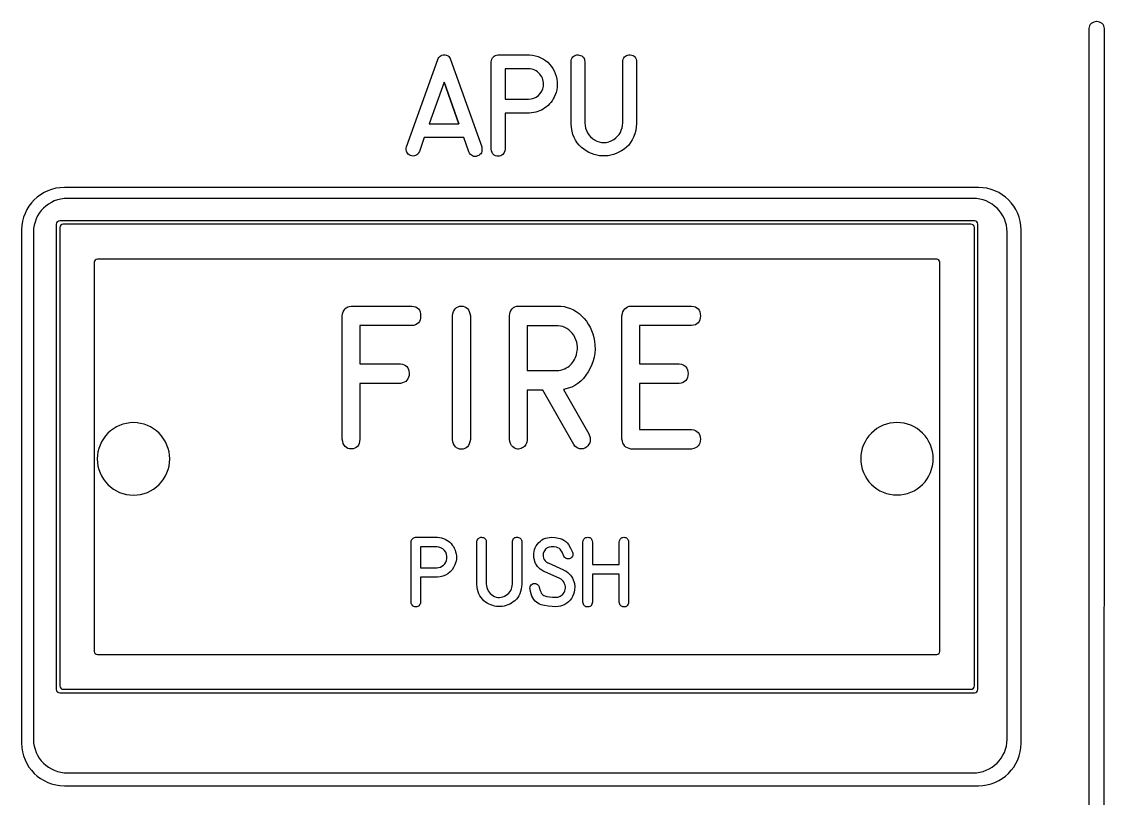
# Model space of a CAD drawing. Extents: x 27 to 704, y 10 to 614.
# Drawn here: x 337.1 to 400.5, y 529.6 to 575.1 of the extents above; entities that cross this region are included whole.
import ezdxf

# ---------------------------------------------------------------- set-up
doc = ezdxf.new("R2010")
doc.units = 0
for name, color, linetype in [('_BACKPANEL', 5, 'CONTINUOUS'), ('_ENGRAVING', 105, 'CONTINUOUS'), ('_LABELS', 30, 'CONTINUOUS'), ('_TOPLAYER', 1, 'CONTINUOUS')]:
    doc.layers.add(name, color=color, linetype=linetype)

msp = doc.modelspace()

# ---------------------------------------------------------------- linework, layer by layer
at = {"layer": '_BACKPANEL'}
msp.add_lwpolyline([(341.321, 538.223), (341.336, 538.158), (341.375, 538.105), (341.433, 538.069), (341.505, 538.056), (390.638, 538.056), (390.709, 538.069), (390.768, 538.105), (390.807, 538.158), (390.821, 538.223), (390.821, 561.015), (390.807, 561.081), (390.768, 561.134), (390.709, 561.17), (390.638, 561.183), (341.505, 561.183), (341.433, 561.17), (341.375, 561.134), (341.336, 561.081), (341.321, 561.015)], close=True, dxfattribs=at)
at = {"layer": '_ENGRAVING'}
msp.add_lwpolyline([(400.445, 507.027), (400.453, 574.696), (400.453, 574.697), (400.444, 574.776), (400.418, 574.851), (400.376, 574.918), (400.322, 574.977), (400.255, 575.025), (400.179, 575.062), (400.094, 575.085), (400.004, 575.093), (400.003, 575.093), (399.912, 575.085), (399.828, 575.062), (399.751, 575.025), (399.684, 574.977), (399.63, 574.918), (399.588, 574.851), (399.562, 574.777), (399.553, 574.697), (399.553, 574.696), (399.545, 507.027)], dxfattribs=at)
for points in [[(359.605, 567.773), (360.516, 570.327), (361.43, 572.882), (361.457, 572.944), (361.489, 572.998), (361.527, 573.043), (361.57, 573.08), (361.62, 573.11), (361.675, 573.131), (361.736, 573.144), (361.803, 573.149), (361.869, 573.145), (361.931, 573.133), (361.986, 573.112), (362.036, 573.083), (362.08, 573.046), (362.118, 573), (362.151, 572.945), (362.178, 572.882), (364, 567.758), (364.015, 567.66), (364.017, 567.572), (364.006, 567.492), (363.982, 567.422), (363.945, 567.36), (363.895, 567.308), (363.832, 567.265), (363.756, 567.231), (363.675, 567.208), (363.6, 567.201), (363.529, 567.209), (363.463, 567.232), (363.402, 567.27), (363.346, 567.323), (363.294, 567.391), (363.247, 567.474), (362.954, 568.303), (360.637, 568.303), (360.353, 567.494), (360.305, 567.411), (360.252, 567.342), (360.195, 567.29), (360.132, 567.252), (360.065, 567.23), (359.994, 567.223), (359.917, 567.231), (359.835, 567.255), (359.758, 567.291), (359.695, 567.335), (359.646, 567.387), (359.61, 567.448), (359.588, 567.516), (359.58, 567.594), (359.586, 567.679)], [(366.746, 573.149), (366.8, 573.149), (366.979, 573.128), (367.15, 573.094), (367.314, 573.044), (367.471, 572.98), (367.613, 572.905), (367.744, 572.817), (367.864, 572.719), (367.974, 572.609), (368.072, 572.488), (368.16, 572.355), (368.238, 572.211), (368.304, 572.056), (368.357, 571.896), (368.395, 571.736), (368.418, 571.578), (368.425, 571.421), (368.416, 571.264), (368.392, 571.109), (368.353, 570.954), (368.298, 570.801), (368.245, 570.683), (368.185, 570.572), (368.12, 570.468), (368.048, 570.37), (367.971, 570.278), (367.887, 570.193), (367.797, 570.115), (367.701, 570.043), (367.601, 569.979), (367.497, 569.921), (367.389, 569.872), (367.278, 569.83), (367.164, 569.795), (367.046, 569.769), (366.925, 569.749), (366.8, 569.737), (366.746, 569.735), (365.365, 569.735), (365.365, 567.622), (365.347, 567.526), (365.32, 567.443), (365.284, 567.373), (365.238, 567.315), (365.183, 567.271), (365.118, 567.239), (365.044, 567.22), (364.961, 567.213), (364.878, 567.22), (364.804, 567.239), (364.739, 567.271), (364.684, 567.315), (364.639, 567.373), (364.603, 567.443), (364.577, 567.526), (364.56, 567.622), (364.56, 572.743), (364.575, 572.828), (364.6, 572.903), (364.633, 572.968), (364.675, 573.024), (364.727, 573.07), (364.787, 573.106), (364.857, 573.132), (364.935, 573.149), (364.961, 573.149)], [(373.063, 569.169), (373.063, 569.111), (373.051, 568.938), (373.014, 568.723), (372.962, 568.523), (372.895, 568.338), (372.813, 568.167), (372.717, 568.011), (372.605, 567.869), (372.479, 567.742), (372.338, 567.629), (372.188, 567.531), (372.036, 567.446), (371.881, 567.376), (371.724, 567.32), (371.564, 567.277), (371.402, 567.249), (371.237, 567.235), (371.07, 567.235), (370.903, 567.249), (370.74, 567.277), (370.581, 567.318), (370.425, 567.374), (370.273, 567.443), (370.124, 567.526), (369.979, 567.624), (369.838, 567.735), (369.706, 567.86), (369.59, 567.998), (369.49, 568.15), (369.407, 568.315), (369.339, 568.494), (369.287, 568.686), (369.251, 568.892), (369.231, 569.111), (369.231, 569.169), (369.231, 572.743), (369.239, 572.825), (369.262, 572.899), (369.299, 572.97), (369.342, 573.028), (369.39, 573.076), (369.444, 573.112), (369.503, 573.136), (369.568, 573.149), (369.639, 573.15), (369.715, 573.14), (369.79, 573.12), (369.854, 573.091), (369.909, 573.054), (369.953, 573.009), (369.988, 572.955), (370.013, 572.893), (370.027, 572.822), (370.032, 572.743), (370.032, 569.169), (370.051, 569.008), (370.084, 568.857), (370.133, 568.717), (370.198, 568.587), (370.277, 568.468), (370.372, 568.359), (370.482, 568.26), (370.608, 568.173), (370.742, 568.101), (370.878, 568.05), (371.016, 568.022), (371.155, 568.015), (371.296, 568.029), (371.439, 568.065), (371.583, 568.122), (371.73, 568.201), (371.853, 568.287), (371.959, 568.384), (372.047, 568.493), (372.118, 568.613), (372.173, 568.742), (372.216, 568.878), (372.246, 569.021), (372.264, 569.169), (372.264, 572.743), (372.27, 572.821), (372.291, 572.904), (372.321, 572.975), (372.361, 573.033), (372.41, 573.08), (372.468, 573.114), (372.536, 573.136), (372.613, 573.145), (372.699, 573.143), (372.784, 573.129), (372.858, 573.105), (372.921, 573.07), (372.972, 573.025), (373.012, 572.97), (373.04, 572.905), (373.057, 572.829), (373.063, 572.743)], [(366.746, 572.331), (365.365, 572.331), (365.365, 570.555), (366.746, 570.555), (366.904, 570.569), (367.051, 570.61), (367.19, 570.679), (367.319, 570.775), (367.43, 570.892), (367.516, 571.023), (367.576, 571.167), (367.61, 571.326), (367.618, 571.424), (367.616, 571.52), (367.605, 571.612), (367.583, 571.701), (367.552, 571.788), (367.511, 571.871), (367.461, 571.951), (367.4, 572.028), (367.333, 572.099), (367.261, 572.161), (367.185, 572.213), (367.106, 572.256), (367.022, 572.289), (366.934, 572.312), (366.842, 572.327)], [(362.664, 569.117), (361.8, 571.552), (360.93, 569.117)], [(361.8, 571.552), (362.664, 569.117)], [(337.066, 532.853), (337.079, 532.599), (337.117, 532.353), (337.178, 532.115), (337.263, 531.886), (337.368, 531.669), (337.493, 531.464), (337.637, 531.273), (337.798, 531.097), (337.976, 530.937), (338.168, 530.794), (338.375, 530.669), (338.593, 530.565), (338.823, 530.481), (339.063, 530.42), (339.311, 530.382), (339.567, 530.369), (393.076, 530.369), (393.332, 530.382), (393.58, 530.42), (393.82, 530.481), (394.05, 530.565), (394.268, 530.669), (394.474, 530.794), (394.667, 530.937), (394.844, 531.097), (395.006, 531.273), (395.15, 531.464), (395.275, 531.669), (395.38, 531.886), (395.464, 532.115), (395.526, 532.353), (395.564, 532.599), (395.577, 532.853), (395.577, 562.905), (395.564, 563.159), (395.526, 563.406), (395.464, 563.644), (395.38, 563.872), (395.275, 564.089), (395.15, 564.294), (395.006, 564.485), (394.844, 564.662), (394.667, 564.822), (394.474, 564.965), (394.268, 565.089), (394.05, 565.194), (393.82, 565.277), (393.58, 565.339), (393.332, 565.376), (393.076, 565.389), (339.567, 565.389), (339.311, 565.376), (339.063, 565.339), (338.823, 565.277), (338.593, 565.194), (338.375, 565.089), (338.168, 564.965), (337.976, 564.822), (337.798, 564.662), (337.637, 564.485), (337.493, 564.294), (337.368, 564.089), (337.263, 563.872), (337.178, 563.644), (337.117, 563.406), (337.079, 563.159), (337.066, 562.905)], [(337.758, 533.092), (337.768, 532.89), (337.799, 532.694), (337.848, 532.505), (337.915, 532.324), (337.999, 532.152), (338.099, 531.989), (338.215, 531.837), (338.344, 531.697), (338.486, 531.57), (338.64, 531.456), (338.805, 531.357), (338.979, 531.274), (339.163, 531.208), (339.355, 531.16), (339.553, 531.13), (339.758, 531.119), (392.758, 531.119), (392.962, 531.13), (393.161, 531.16), (393.353, 531.208), (393.536, 531.274), (393.711, 531.357), (393.876, 531.456), (394.03, 531.57), (394.172, 531.697), (394.301, 531.837), (394.416, 531.989), (394.517, 532.152), (394.601, 532.324), (394.668, 532.505), (394.717, 532.694), (394.748, 532.89), (394.758, 533.092), (394.758, 562.78), (394.748, 562.981), (394.717, 563.177), (394.668, 563.366), (394.601, 563.547), (394.517, 563.72), (394.416, 563.882), (394.301, 564.034), (394.172, 564.174), (394.03, 564.302), (393.876, 564.415), (393.711, 564.514), (393.536, 564.597), (393.353, 564.663), (393.161, 564.712), (392.962, 564.742), (392.758, 564.752), (339.758, 564.752), (339.553, 564.742), (339.355, 564.712), (339.163, 564.663), (338.979, 564.597), (338.805, 564.514), (338.64, 564.415), (338.486, 564.302), (338.344, 564.174), (338.215, 564.034), (338.099, 563.882), (337.999, 563.72), (337.915, 563.547), (337.848, 563.366), (337.799, 563.177), (337.768, 562.981), (337.758, 562.78)]]:
    msp.add_lwpolyline(points, close=True, dxfattribs=at)
at = {"layer": '_LABELS'}
for points in [[(339.296, 536.214, 0.414214), (339.496, 536.014), (392.646, 536.014, 0.414214), (392.846, 536.214), (392.846, 563.044, 0.414214), (392.646, 563.244), (339.496, 563.244, 0.414214), (339.296, 563.044)], [(343.615, 551.622, 0.414214), (341.494, 549.501, 0.414214), (343.615, 547.38, 0.414214), (345.736, 549.501, 0.414214)], [(388.313, 551.631, 0.414214), (386.192, 549.51, 0.414214), (388.313, 547.389, 0.414214), (390.435, 549.51, 0.414214)]]:
    msp.add_lwpolyline(points, format="xyb", close=True, dxfattribs=at)
for points in [[(355.836, 550.659), (355.836, 557.868), (355.859, 557.995), (355.894, 558.106), (355.941, 558.202), (356, 558.283), (356.071, 558.347), (356.155, 558.397), (356.25, 558.43), (356.358, 558.448), (359.912, 558.448), (360.032, 558.429), (360.135, 558.395), (360.223, 558.346), (360.295, 558.281), (360.351, 558.201), (360.391, 558.106), (360.415, 557.996), (360.423, 557.87), (360.414, 557.744), (360.39, 557.634), (360.35, 557.54), (360.293, 557.461), (360.22, 557.397), (360.131, 557.349), (360.026, 557.317), (359.905, 557.3), (356.868, 557.3), (356.868, 555.064), (359.237, 555.064), (359.355, 555.047), (359.459, 555.015), (359.546, 554.968), (359.618, 554.906), (359.675, 554.83), (359.716, 554.739), (359.741, 554.633), (359.751, 554.513), (359.744, 554.392), (359.721, 554.284), (359.682, 554.189), (359.626, 554.108), (359.553, 554.04), (359.464, 553.986), (359.359, 553.944), (359.237, 553.916), (356.868, 553.916), (356.868, 550.659), (356.852, 550.527), (356.823, 550.412), (356.781, 550.314), (356.726, 550.234), (356.657, 550.171), (356.575, 550.126), (356.479, 550.098), (356.371, 550.087), (356.262, 550.094), (356.165, 550.119), (356.08, 550.163), (356.007, 550.226), (355.946, 550.306), (355.897, 550.406), (355.861, 550.523)], [(363.335, 550.643), (363.31, 550.508), (363.273, 550.391), (363.224, 550.292), (363.164, 550.211), (363.093, 550.148), (363.011, 550.104), (362.917, 550.077), (362.812, 550.068), (362.707, 550.078), (362.614, 550.105), (362.532, 550.15), (362.461, 550.213), (362.402, 550.294), (362.354, 550.392), (362.318, 550.508), (362.293, 550.643), (362.293, 557.868), (362.318, 558.003), (362.354, 558.12), (362.402, 558.219), (362.461, 558.301), (362.532, 558.364), (362.614, 558.409), (362.707, 558.437), (362.812, 558.446), (362.917, 558.438), (363.011, 558.411), (363.093, 558.366), (363.164, 558.303), (363.224, 558.221), (363.273, 558.122), (363.31, 558.004), (363.335, 557.868)], [(370.267, 550.965), (370.316, 550.852), (370.347, 550.744), (370.359, 550.64), (370.351, 550.54), (370.326, 550.446), (370.281, 550.356), (370.217, 550.27), (370.135, 550.189), (370.043, 550.131), (369.945, 550.096), (369.841, 550.084), (369.729, 550.095), (369.622, 550.128), (369.53, 550.181), (369.454, 550.254), (369.393, 550.348), (367.583, 553.532), (366.665, 553.532), (366.665, 550.655), (366.661, 550.569), (366.647, 550.489), (366.624, 550.416), (366.593, 550.349), (366.552, 550.288), (366.502, 550.233), (366.443, 550.184), (366.375, 550.142), (366.303, 550.108), (366.232, 550.087), (366.163, 550.077), (366.094, 550.078), (366.027, 550.091), (365.961, 550.116), (365.895, 550.153), (365.832, 550.201), (365.743, 550.292), (365.68, 550.398), (365.642, 550.519), (365.63, 550.655), (365.63, 557.876), (365.639, 557.99), (365.667, 558.096), (365.713, 558.193), (365.778, 558.281), (365.857, 558.354), (365.944, 558.406), (366.04, 558.438), (366.144, 558.448), (368.424, 558.448), (368.626, 558.439), (368.822, 558.412), (369.01, 558.366), (369.192, 558.303), (369.367, 558.221), (369.536, 558.121), (369.697, 558.002), (369.852, 557.866), (369.996, 557.715), (370.126, 557.555), (370.242, 557.385), (370.343, 557.205), (370.43, 557.016), (370.503, 556.816), (370.561, 556.607), (370.605, 556.388), (370.633, 556.15), (370.64, 555.916), (370.626, 555.686), (370.591, 555.459), (370.534, 555.237), (370.457, 555.018), (370.359, 554.803), (370.24, 554.592), (370.104, 554.394), (369.958, 554.216), (369.802, 554.058), (369.635, 553.921), (369.457, 553.804), (369.269, 553.708), (369.07, 553.632), (368.861, 553.577), (368.791, 553.565)], [(376.289, 557.308), (373.245, 557.308), (373.245, 555.073), (375.565, 555.073), (375.688, 555.045), (375.793, 555.004), (375.883, 554.95), (375.956, 554.884), (376.013, 554.805), (376.053, 554.713), (376.077, 554.608), (376.085, 554.49), (376.076, 554.373), (376.052, 554.268), (376.011, 554.176), (375.954, 554.097), (375.881, 554.032), (375.792, 553.979), (375.687, 553.939), (375.565, 553.912), (373.245, 553.912), (373.245, 551.227), (376.289, 551.227), (376.41, 551.199), (376.515, 551.159), (376.604, 551.106), (376.677, 551.04), (376.734, 550.962), (376.774, 550.871), (376.798, 550.767), (376.806, 550.651), (376.798, 550.535), (376.774, 550.431), (376.734, 550.34), (376.677, 550.263), (376.604, 550.197), (376.515, 550.145), (376.41, 550.105), (376.289, 550.079), (372.734, 550.079), (372.626, 550.102), (372.53, 550.139), (372.446, 550.191), (372.375, 550.256), (372.316, 550.336), (372.269, 550.43), (372.235, 550.537), (372.213, 550.659), (372.213, 557.876), (372.236, 558.003), (372.272, 558.114), (372.319, 558.209), (372.378, 558.289), (372.449, 558.352), (372.533, 558.4), (372.628, 558.432), (372.734, 558.448), (376.289, 558.448), (376.41, 558.429), (376.515, 558.395), (376.604, 558.346), (376.677, 558.282), (376.733, 558.203), (376.773, 558.108), (376.797, 557.999), (376.805, 557.874), (376.796, 557.749), (376.772, 557.64), (376.731, 557.546), (376.675, 557.468), (376.602, 557.405), (376.514, 557.357), (376.409, 557.325)], [(368.424, 554.68), (368.517, 554.684), (368.608, 554.696), (368.697, 554.716), (368.784, 554.744), (368.87, 554.779), (368.954, 554.823), (369.036, 554.874), (369.116, 554.934), (369.192, 554.999), (369.262, 555.07), (369.325, 555.145), (369.382, 555.226), (369.432, 555.311), (369.476, 555.401), (369.513, 555.496), (369.544, 555.596), (369.579, 555.751), (369.599, 555.903), (369.602, 556.051), (369.591, 556.195), (369.563, 556.335), (369.52, 556.472), (369.461, 556.605), (369.386, 556.734), (369.299, 556.854), (369.205, 556.96), (369.103, 557.051), (368.993, 557.129), (368.875, 557.192), (368.75, 557.241), (368.616, 557.275), (368.475, 557.296), (366.665, 557.296), (366.665, 554.68)], [(361.369, 544.915), (361.406, 544.915), (361.529, 544.901), (361.646, 544.877), (361.759, 544.843), (361.867, 544.799), (361.964, 544.747), (362.054, 544.687), (362.136, 544.619), (362.212, 544.544), (362.279, 544.461), (362.34, 544.37), (362.393, 544.271), (362.438, 544.165), (362.475, 544.054), (362.501, 543.945), (362.516, 543.836), (362.521, 543.728), (362.516, 543.621), (362.499, 543.514), (362.472, 543.408), (362.434, 543.303), (362.357, 543.146), (362.263, 543.007), (362.152, 542.886), (362.025, 542.783), (361.884, 542.699), (361.734, 542.636), (361.575, 542.594), (361.406, 542.573), (361.369, 542.571), (360.421, 542.571), (360.421, 541.121), (360.409, 541.055), (360.39, 540.998), (360.365, 540.95), (360.334, 540.91), (360.296, 540.88), (360.252, 540.858), (360.201, 540.845), (360.144, 540.84), (360.086, 540.845), (360.036, 540.858), (359.991, 540.88), (359.954, 540.91), (359.923, 540.95), (359.898, 540.998), (359.88, 541.055), (359.868, 541.121), (359.868, 544.636), (359.879, 544.694), (359.895, 544.746), (359.918, 544.791), (359.947, 544.829), (359.983, 544.86), (360.024, 544.885), (360.072, 544.903), (360.126, 544.915), (360.144, 544.915)], [(366.346, 542.183), (366.346, 542.143), (366.338, 542.024), (366.313, 541.877), (366.277, 541.739), (366.231, 541.612), (366.175, 541.495), (366.109, 541.388), (366.032, 541.29), (365.946, 541.203), (365.849, 541.126), (365.746, 541.058), (365.641, 541), (365.535, 540.952), (365.427, 540.913), (365.317, 540.884), (365.206, 540.865), (365.093, 540.855), (364.978, 540.855), (364.864, 540.865), (364.752, 540.884), (364.643, 540.912), (364.536, 540.95), (364.431, 540.998), (364.329, 541.055), (364.229, 541.122), (364.132, 541.198), (364.042, 541.284), (363.963, 541.379), (363.894, 541.483), (363.836, 541.597), (363.79, 541.719), (363.754, 541.851), (363.73, 541.993), (363.716, 542.143), (363.716, 542.183), (363.716, 544.636), (363.721, 544.693), (363.737, 544.743), (363.792, 544.832), (363.825, 544.865), (363.862, 544.889), (363.903, 544.906), (363.947, 544.915), (363.996, 544.916), (364.048, 544.909), (364.099, 544.895), (364.144, 544.875), (364.181, 544.85), (364.212, 544.819), (364.235, 544.782), (364.252, 544.739), (364.266, 544.636), (364.266, 542.183), (364.279, 542.072), (364.302, 541.969), (364.335, 541.872), (364.379, 541.783), (364.434, 541.701), (364.499, 541.626), (364.575, 541.559), (364.661, 541.499), (364.753, 541.449), (364.847, 541.415), (364.941, 541.395), (365.037, 541.39), (365.133, 541.4), (365.231, 541.425), (365.331, 541.464), (365.431, 541.519), (365.516, 541.577), (365.588, 541.644), (365.649, 541.719), (365.697, 541.801), (365.736, 541.89), (365.765, 541.983), (365.786, 542.081), (365.798, 542.183), (365.798, 544.636), (365.802, 544.69), (365.816, 544.747), (365.837, 544.795), (365.864, 544.835), (365.898, 544.867), (365.938, 544.891), (365.984, 544.906), (366.037, 544.912), (366.096, 544.911), (366.155, 544.901), (366.206, 544.884), (366.249, 544.861), (366.284, 544.83), (366.311, 544.792), (366.331, 544.747), (366.342, 544.695), (366.346, 544.636)], [(368.785, 543.009), (368.817, 542.995), (368.852, 542.977), (368.883, 542.959), (368.913, 542.94), (368.946, 542.921), (369.037, 542.853), (369.12, 542.779), (369.194, 542.699), (369.258, 542.613), (369.313, 542.52), (369.359, 542.421), (369.396, 542.316), (369.424, 542.205), (369.445, 542.023), (369.439, 541.837), (369.416, 541.704), (369.377, 541.577), (369.323, 541.454), (369.253, 541.337), (369.17, 541.228), (369.078, 541.133), (368.976, 541.051), (368.864, 540.981), (368.737, 540.922), (368.607, 540.88), (368.476, 540.855), (368.343, 540.846), (368.119, 540.854), (367.9, 540.876), (367.686, 540.913), (367.478, 540.965), (367.379, 541), (367.287, 541.049), (367.202, 541.109), (367.125, 541.182), (367.056, 541.268), (366.993, 541.365), (366.938, 541.476), (366.891, 541.598), (366.856, 541.733), (366.828, 541.873), (366.822, 541.942), (366.831, 542.007), (366.856, 542.069), (366.898, 542.125), (366.95, 542.172), (367.008, 542.201), (367.072, 542.213), (367.142, 542.209), (367.214, 542.185), (367.273, 542.144), (367.321, 542.087), (367.357, 542.014), (367.363, 541.996), (367.418, 541.802), (367.453, 541.721), (367.491, 541.651), (367.535, 541.592), (367.582, 541.544), (367.634, 541.507), (367.69, 541.481), (367.818, 541.445), (367.969, 541.42), (368.142, 541.407), (368.339, 541.405), (368.43, 541.411), (368.515, 541.428), (368.592, 541.457), (368.661, 541.497), (368.723, 541.548), (368.777, 541.611), (368.824, 541.685), (368.864, 541.771), (368.888, 541.854), (368.9, 541.938), (368.898, 542.023), (368.883, 542.11), (368.856, 542.195), (368.819, 542.272), (368.771, 542.342), (368.713, 542.404), (368.648, 542.452), (368.565, 542.497), (367.661, 542.901), (367.632, 542.917), (367.527, 542.98), (367.432, 543.049), (367.347, 543.124), (367.273, 543.206), (367.21, 543.294), (367.157, 543.388), (367.114, 543.489), (367.082, 543.596), (367.056, 543.721), (367.044, 543.844), (367.046, 543.963), (367.062, 544.079), (367.092, 544.191), (367.136, 544.301), (367.193, 544.407), (367.264, 544.51), (367.346, 544.605), (367.433, 544.687), (367.527, 544.756), (367.627, 544.813), (367.732, 544.858), (367.844, 544.889), (367.963, 544.908), (368.087, 544.915), (368.302, 544.909), (368.504, 544.87), (368.603, 544.844), (368.702, 544.805), (368.817, 544.741), (368.919, 544.666), (369.006, 544.58), (369.078, 544.483), (369.203, 544.269), (369.314, 544.039), (369.332, 543.987), (369.339, 543.94), (369.338, 543.894), (369.329, 543.851), (369.312, 543.81), (369.264, 543.735), (369.223, 543.699), (369.171, 543.669), (369.116, 543.651), (369.059, 543.647), (369, 543.655), (368.943, 543.676), (368.893, 543.709), (368.85, 543.755), (368.815, 543.814), (368.706, 544.05), (368.675, 544.108), (368.637, 544.16), (368.594, 544.208), (368.545, 544.25), (368.463, 544.297), (368.374, 544.33), (368.247, 544.352), (368.067, 544.357), (367.944, 544.342), (367.889, 544.323), (367.837, 544.298), (367.789, 544.265), (367.744, 544.226), (367.667, 544.127), (367.628, 544.052), (367.603, 543.973), (367.593, 543.89), (367.597, 543.802), (367.62, 543.698), (367.661, 543.606), (367.721, 543.527), (367.8, 543.46), (367.818, 543.447), (367.839, 543.434), (367.861, 543.424), (367.884, 543.414)], [(369.929, 541.115), (369.929, 544.632), (369.942, 544.699), (369.962, 544.757), (369.988, 544.806), (370.021, 544.846), (370.06, 544.876), (370.105, 544.898), (370.156, 544.91), (370.214, 544.914), (370.271, 544.908), (370.322, 544.894), (370.366, 544.872), (370.402, 544.841), (370.432, 544.801), (370.455, 544.753), (370.47, 544.697), (370.479, 544.632), (370.479, 543.317), (372.05, 543.317), (372.05, 544.632), (372.063, 544.698), (372.083, 544.755), (372.108, 544.803), (372.14, 544.843), (372.177, 544.873), (372.221, 544.896), (372.271, 544.909), (372.326, 544.914), (372.382, 544.909), (372.432, 544.896), (372.476, 544.874), (372.513, 544.844), (372.545, 544.804), (372.571, 544.756), (372.591, 544.698), (372.604, 544.632), (372.604, 541.115), (372.591, 541.049), (372.571, 540.992), (372.545, 540.944), (372.513, 540.905), (372.476, 540.874), (372.432, 540.852), (372.382, 540.839), (372.326, 540.835), (372.271, 540.84), (372.221, 540.853), (372.177, 540.875), (372.14, 540.906), (372.108, 540.945), (372.083, 540.993), (372.063, 541.049), (372.05, 541.115), (372.05, 542.752), (370.479, 542.752), (370.479, 541.115), (370.47, 541.05), (370.455, 540.994), (370.432, 540.947), (370.402, 540.908), (370.366, 540.877), (370.322, 540.855), (370.271, 540.841), (370.214, 540.836), (370.156, 540.84), (370.105, 540.852), (370.06, 540.874), (370.021, 540.904), (369.988, 540.943), (369.962, 540.991), (369.942, 541.049)], [(361.369, 544.354), (360.421, 544.354), (360.421, 543.134), (361.369, 543.134), (361.477, 543.143), (361.579, 543.172), (361.674, 543.219), (361.762, 543.285), (361.839, 543.366), (361.898, 543.455), (361.939, 543.555), (361.962, 543.663), (361.966, 543.796), (361.944, 543.921), (361.894, 544.037), (361.818, 544.146), (361.722, 544.237), (361.616, 544.302), (361.498, 544.341)]]:
    msp.add_lwpolyline(points, close=True, dxfattribs=at)
at = {"layer": '_TOPLAYER'}
msp.add_lwpolyline([(339.096, 536.004, 0.414214), (339.296, 535.804), (392.846, 535.804, 0.414214), (393.046, 536.004), (393.046, 563.234, 0.414214), (392.846, 563.434), (339.296, 563.434, 0.414214), (339.096, 563.234)], format="xyb", close=True, dxfattribs=at)

doc.saveas('drawing.dxf')
